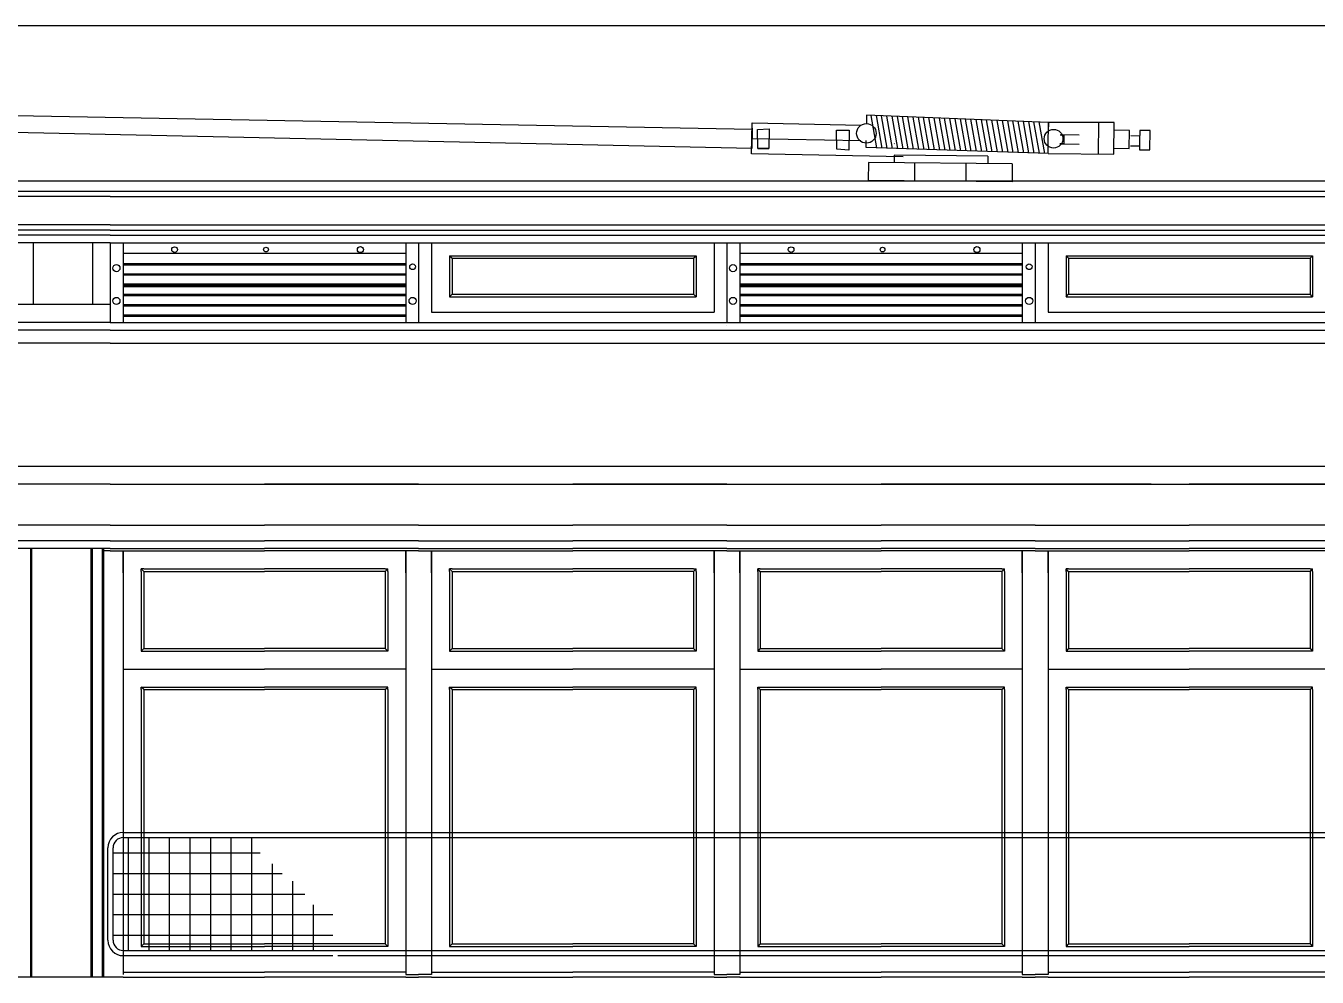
# Model space of a CAD drawing. Extents: x 0 to 750, y -2 to 474.
# Drawn here: x 100.5 to 226.2, y 381.4 to 474 of the extents above; entities that cross this region are included whole.
import ezdxf

# ---------------------------------------------------------------- set-up
doc = ezdxf.new("R2010")
doc.units = 0
doc.layers.get('0').update_dxf_attribs({"color": 1, "linetype": 'CONTINUOUS'})

# ---------------------------------------------------------------- blocks, each defined once
blk = doc.blocks.new('*X1')
at = {"color": 0}
for p, q in [((478.825356, 322.7844), (479.364139, 325.839989)), ((479.335965, 322.80082), (479.875395, 325.860084)), ((479.846573, 322.817241), (480.386652, 325.880178)), ((480.357182, 322.833661), (480.897908, 325.900273)), ((480.867791, 322.850082), (481.409165, 325.920368)), ((481.378399, 322.866502), (481.920421, 325.940463)), ((481.889008, 322.882923), (482.431678, 325.960558)), ((482.399617, 322.899343), (482.942935, 325.980653)), ((482.910225, 322.915764), (483.454191, 326.000748)), ((483.420834, 322.932185), (483.965448, 326.020842)), ((483.931443, 322.948605), (484.476704, 326.040937)), ((484.442051, 322.965026), (484.987961, 326.061032)), ((484.95266, 322.981446), (485.499217, 326.081127)), ((485.463269, 322.997867), (486.010474, 326.101222)), ((485.973878, 323.014287), (486.521731, 326.121317)), ((486.484486, 323.030708), (487.032987, 326.141412)), ((486.995095, 323.047128), (487.544244, 326.161506)), ((487.505704, 323.063549), (488.0555, 326.181601)), ((488.016312, 323.07997), (488.566757, 326.201696)), ((488.526921, 323.09639), (489.078014, 326.221791)), ((489.03753, 323.112811), (489.58927, 326.241886)), ((489.548138, 323.129231), (490.100527, 326.261981)), ((490.058747, 323.145652), (490.611783, 326.282076)), ((490.569356, 323.162072), (491.12304, 326.30217)), ((491.079964, 323.178493), (491.634296, 326.322265)), ((491.590573, 323.194913), (492.145553, 326.34236)), ((492.101182, 323.211334), (492.65681, 326.362455)), ((492.611791, 323.227755), (493.168066, 326.38255)), ((493.122399, 323.244175), (493.679323, 326.402645)), ((493.633008, 323.260596), (494.190579, 326.42274)), ((494.143617, 323.277016), (494.701836, 326.442834)), ((494.654225, 323.293437), (495.213092, 326.462929)), ((495.164834, 323.309857), (495.724349, 326.483024))]:
    blk.add_line(p, q, dxfattribs=at)

msp = doc.modelspace()

# ---------------------------------------------------------------- linework, layer by layer
for p, q in [((750, 474), (0, 474)), ((91.706345, 465.417467), (171.189734, 463.927739)), ((200.04415, 464.599478), (182.337208, 465.295446)), ((182.337208, 465.295446), (182.337208, 464.420446)), ((91.706345, 463.811663), (171.152804, 462.075758)), ((171.142168, 461.54235), (171.201978, 464.541753)), ((171.19201, 464.041853), (171.152136, 462.04225)), ((171.172073, 463.042051), (171.19201, 464.041853)), ((171.201978, 464.541753), (181.795205, 464.330516)), ((171.709119, 463.918004), (172.859702, 463.983466)), ((171.760484, 462.060455), (171.709119, 463.918004)), ((172.859702, 463.983466), (172.820934, 462.039309)), ((179.399139, 463.853065), (180.63633, 463.828394)), ((179.450504, 461.995516), (179.399139, 463.853065)), ((180.63633, 463.828394), (180.597562, 461.884237)), ((200.04415, 464.599478), (199.993458, 463.701696)), ((199.993458, 462.295446), (200.04415, 464.599478)), ((206.419213, 464.574859), (200.04415, 464.599478)), ((204.889351, 461.521147), (204.919284, 464.589491)), ((206.38928, 461.506515), (206.419213, 464.574859)), ((207.911825, 463.810262), (206.411896, 463.824894)), ((207.894754, 462.060345), (207.911825, 463.810262)), ((208.911778, 463.800507), (208.902023, 462.800554)), ((209.91173, 463.790752), (208.911778, 463.800507)), ((209.893439, 461.915841), (209.91173, 463.790752)), ((171.172073, 463.042051), (181.765714, 462.830806)), ((182.274708, 462.139196), (182.274708, 462.826696)), ((185.030649, 462.534522), (185.034323, 462.508565)), ((201.148733, 462.501173), (203.023644, 462.482883)), ((201.523715, 462.497515), (201.148733, 462.501173)), ((201.157269, 463.376132), (201.532251, 463.372474)), ((203.03218, 463.357841), (201.157269, 463.376132)), ((201.532251, 463.372474), (201.523715, 462.497515)), ((208.031942, 463.309066), (208.9069, 463.30053)), ((208.902023, 462.800554), (208.893487, 461.925596)), ((185.889236, 461.248282), (171.142168, 461.54235)), ((171.760484, 462.060455), (172.820934, 462.039309)), ((172.820934, 462.039309), (171.760484, 462.060455)), ((180.597562, 461.884237), (179.450504, 461.995516)), ((200.014583, 461.568703), (182.274708, 462.139196)), ((185.012307, 461.408533), (185.00499, 460.658568)), ((194.136872, 461.319518), (185.012307, 461.408533)), ((194.136872, 461.319518), (194.129556, 460.569554)), ((200.014583, 461.568703), (199.993458, 462.295446)), ((200.014583, 461.568703), (206.38928, 461.506515)), ((206.394825, 462.074977), (207.894754, 462.060345)), ((208.022187, 462.309114), (208.897145, 462.300578)), ((208.893487, 461.925596), (209.893439, 461.915841)), ((182.505109, 460.682956), (182.488038, 458.933039)), ((196.504443, 460.546386), (182.505109, 460.682956)), ((187.004895, 460.639058), (186.987824, 458.889142)), ((192.004657, 460.590283), (191.987586, 458.840367)), ((196.504443, 460.546386), (196.487372, 458.796469)), ((303.487705, 458.864754), (88.761422, 458.864754)), ((196.487372, 458.796469), (182.488038, 458.933039)), ((303.487705, 457.864754), (88.761422, 457.864754)), ((108.737705, 457.364754), (91.737705, 457.364754)), ((108.737705, 457.364754), (138.737705, 457.364754)), ((168.737705, 457.364754), (198.737705, 457.364754)), ((108.737705, 454.614754), (91.737705, 454.614754)), ((108.737705, 454.114754), (91.987705, 454.114754)), ((108.737705, 454.614754), (138.737705, 454.614754)), ((108.737705, 454.114754), (138.737705, 454.114754)), ((168.737705, 454.614754), (198.737705, 454.614754)), ((168.737705, 454.114754), (198.737705, 454.114754)), ((108.737705, 453.614754), (92.487705, 453.614754)), ((108.737705, 452.864754), (92.737705, 452.864754)), ((101.237705, 452.84286), (101.237705, 446.864754)), ((106.987705, 452.864754), (106.987705, 446.864754)), ((108.737705, 453.614754), (138.737705, 453.614754)), ((108.737705, 452.864754), (108.737705, 445.114754)), ((108.737705, 452.864754), (108.737705, 445.114754)), ((108.737705, 452.864754), (108.737705, 445.114754)), ((108.737705, 452.864754), (138.737705, 452.864754)), ((108.737705, 452.864754), (138.737705, 452.864754)), ((109.987705, 452.864754), (109.987705, 445.114754)), ((137.487705, 452.864754), (137.487705, 445.114754)), ((138.737705, 452.864754), (138.737705, 445.114754)), ((138.737705, 452.864754), (138.737705, 445.114754)), ((138.737705, 452.864754), (168.737705, 452.864754)), ((138.737705, 452.864754), (168.737705, 452.864754)), ((139.987705, 452.864754), (139.987705, 446.114754)), ((167.487705, 452.864754), (167.487705, 446.114754)), ((168.737705, 453.614754), (198.737705, 453.614754)), ((168.737705, 452.864754), (198.737705, 452.864754)), ((168.737705, 452.864754), (198.737705, 452.864754)), ((168.737705, 452.864754), (168.737705, 445.114754)), ((168.737705, 452.864754), (168.737705, 445.114754)), ((169.987705, 452.864754), (169.987705, 445.114754)), ((197.487705, 452.864754), (197.487705, 445.114754)), ((198.737705, 452.864754), (228.737705, 452.864754)), ((198.737705, 452.864754), (228.737705, 452.864754)), ((198.737705, 452.864754), (198.737705, 445.114754)), ((198.737705, 452.864754), (198.737705, 445.114754)), ((199.987705, 452.864754), (199.987705, 446.114754)), ((109.987705, 451.864754), (137.487705, 451.864754)), ((141.737705, 451.614754), (141.987705, 451.364754)), ((141.737705, 451.614754), (141.737705, 447.614754)), ((141.737705, 451.614754), (165.737705, 451.614754)), ((141.987705, 451.364754), (141.987705, 447.864754)), ((141.987705, 451.364754), (165.487705, 451.364754)), ((165.487705, 451.364754), (165.737705, 451.614754)), ((165.487705, 451.364754), (165.487705, 447.864754)), ((165.737705, 451.614754), (165.737705, 447.614754)), ((169.987705, 451.864754), (197.487705, 451.864754)), ((201.737705, 451.614754), (225.737705, 451.614754)), ((201.737705, 451.614754), (201.737705, 447.614754)), ((201.737705, 451.614754), (201.987705, 451.364754)), ((201.987705, 451.364754), (225.487705, 451.364754)), ((201.987705, 451.364754), (201.987705, 447.864754)), ((225.487705, 451.364754), (225.737705, 451.614754)), ((225.487705, 451.364754), (225.487705, 447.864754)), ((225.737705, 451.614754), (225.737705, 447.614754)), ((109.987705, 450.864754), (137.487705, 450.864754)), ((109.987705, 450.739754), (137.487705, 450.739754)), ((169.987705, 450.864754), (197.487705, 450.864754)), ((169.987705, 450.739754), (197.487705, 450.739754)), ((109.987705, 449.864754), (137.487705, 449.864754)), ((109.987705, 449.739754), (137.487705, 449.739754)), ((109.987705, 448.864754), (137.487705, 448.864754)), ((109.987705, 448.739754), (137.487705, 448.739754)), ((169.987705, 449.864754), (197.487705, 449.864754)), ((169.987705, 449.739754), (197.487705, 449.739754)), ((169.987705, 448.864754), (197.487705, 448.864754)), ((169.987705, 448.739754), (197.487705, 448.739754)), ((109.987705, 448.614754), (137.487705, 448.614754)), ((109.987705, 447.864754), (137.487705, 447.864754)), ((109.987705, 447.739754), (137.487705, 447.739754)), ((141.737705, 447.614754), (141.987705, 447.864754)), ((141.737705, 447.614754), (165.737705, 447.614754)), ((141.987705, 447.864754), (165.487705, 447.864754)), ((165.737705, 447.614754), (165.487705, 447.864754)), ((169.987705, 448.614754), (197.487705, 448.614754)), ((169.987705, 447.864754), (197.487705, 447.864754)), ((169.987705, 447.739754), (197.487705, 447.739754)), ((201.737705, 447.614754), (201.987705, 447.864754)), ((201.737705, 447.614754), (225.737705, 447.614754)), ((201.987705, 447.864754), (225.487705, 447.864754)), ((225.737705, 447.614754), (225.487705, 447.864754)), ((108.737705, 446.864754), (97.703331, 446.864754)), ((109.987705, 446.864754), (137.487705, 446.864754)), ((109.987705, 446.739754), (137.487705, 446.739754)), ((139.987705, 446.114754), (167.487705, 446.114754)), ((169.987705, 446.864754), (197.487705, 446.864754)), ((169.987705, 446.739754), (197.487705, 446.739754)), ((199.987705, 446.114754), (227.487705, 446.114754)), ((108.737705, 445.114754), (97.703331, 445.114754)), ((108.737705, 445.114754), (138.737705, 445.114754)), ((109.987705, 445.864754), (137.487705, 445.864754)), ((109.987705, 445.739754), (137.487705, 445.739754)), ((138.737705, 445.114754), (168.737705, 445.114754)), ((168.737705, 445.114754), (198.737705, 445.114754)), ((169.987705, 445.864754), (197.487705, 445.864754)), ((169.987705, 445.739754), (197.487705, 445.739754)), ((198.737705, 445.114754), (228.737705, 445.114754)), ((108.737705, 444.364754), (97.737705, 444.364754)), ((108.737705, 444.364754), (138.737705, 444.364754)), ((138.737705, 444.364754), (168.737705, 444.364754)), ((168.737705, 444.834327), (168.737705, 444.830622)), ((168.737705, 444.364754), (198.737705, 444.364754)), ((198.737705, 444.364754), (228.737705, 444.364754)), ((108.737705, 443.114754), (97.714387, 443.114754)), ((108.737705, 443.114754), (138.737705, 443.114754)), ((138.737705, 443.114754), (168.737705, 443.114754)), ((168.737705, 443.114754), (198.737705, 443.114754)), ((198.737705, 443.114754), (228.737705, 443.114754)), ((97.737705, 431.114754), (138.737705, 431.114754)), ((138.737705, 431.114754), (168.737705, 431.114754)), ((168.737705, 431.114754), (198.737705, 431.114754)), ((198.737705, 431.114754), (228.737705, 431.114754)), ((108.737705, 429.364754), (138.737705, 429.364754)), ((123.487705, 429.364754), (123.737705, 429.364754)), ((123.487705, 429.364754), (123.737705, 429.364754)), ((123.987705, 429.364754), (123.737705, 429.364754)), ((123.987705, 429.364754), (123.737705, 429.364754)), ((138.737705, 429.364754), (168.737705, 429.364754)), ((153.487705, 429.364754), (153.737705, 429.364754)), ((153.487705, 429.364754), (153.737705, 429.364754)), ((153.987705, 429.364754), (153.737705, 429.364754)), ((153.987705, 429.364754), (153.737705, 429.364754)), ((168.737705, 429.364754), (198.737705, 429.364754)), ((183.487705, 429.364754), (183.737705, 429.364754)), ((183.487705, 429.364754), (183.737705, 429.364754)), ((183.987705, 429.364754), (183.737705, 429.364754)), ((183.987705, 429.364754), (183.737705, 429.364754)), ((210.021796, 429.364754), (195.021796, 429.364754)), ((195.021796, 429.364754), (209.771796, 429.364754)), ((198.737705, 429.364754), (228.737705, 429.364754)), ((209.771796, 429.364754), (210.021796, 429.364754)), ((213.487705, 429.364754), (213.737705, 429.364754)), ((213.487705, 429.364754), (213.737705, 429.364754)), ((213.987705, 429.364754), (213.737705, 429.364754)), ((213.987705, 429.364754), (213.737705, 429.364754)), ((123.487705, 425.364754), (123.737705, 425.364754)), ((123.987705, 425.364754), (123.737705, 425.364754)), ((153.487705, 425.364754), (153.737705, 425.364754)), ((153.987705, 425.364754), (153.737705, 425.364754)), ((183.487705, 425.364754), (183.737705, 425.364754)), ((183.987705, 425.364754), (183.737705, 425.364754)), ((213.487705, 425.364754), (213.737705, 425.364754)), ((213.987705, 425.364754), (213.737705, 425.364754)), ((123.487705, 423.864754), (123.737705, 423.864754)), ((123.987705, 423.864754), (123.737705, 423.864754)), ((153.487705, 423.864754), (153.737705, 423.864754)), ((153.987705, 423.864754), (153.737705, 423.864754)), ((183.487705, 423.864754), (183.737705, 423.864754)), ((183.987705, 423.864754), (183.737705, 423.864754)), ((213.487705, 423.864754), (213.737705, 423.864754)), ((213.987705, 423.864754), (213.737705, 423.864754)), ((108.737705, 422.864754), (108.112705, 422.864754)), ((123.487705, 423.114754), (123.737705, 423.114754)), ((123.487705, 422.864754), (123.737705, 422.864754)), ((123.987705, 423.114754), (123.737705, 423.114754)), ((123.987705, 422.864754), (123.737705, 422.864754)), ((153.487705, 423.114754), (153.737705, 423.114754)), ((153.487705, 422.864754), (153.737705, 422.864754)), ((153.987705, 423.114754), (153.737705, 423.114754)), ((153.987705, 422.864754), (153.737705, 422.864754)), ((183.487705, 423.114754), (183.737705, 423.114754)), ((183.487705, 422.864754), (183.737705, 422.864754)), ((183.987705, 423.114754), (183.737705, 423.114754)), ((183.987705, 422.864754), (183.737705, 422.864754)), ((213.487705, 423.114754), (213.737705, 423.114754)), ((213.487705, 422.864754), (213.737705, 422.864754)), ((213.987705, 423.114754), (213.737705, 423.114754)), ((213.987705, 422.864754), (213.737705, 422.864754)), ((123.487705, 421.114754), (123.737705, 421.114754)), ((123.987705, 421.114754), (123.737705, 421.114754)), ((153.487705, 421.114754), (153.737705, 421.114754)), ((153.987705, 421.114754), (153.737705, 421.114754)), ((183.487705, 421.114754), (183.737705, 421.114754)), ((183.987705, 421.114754), (183.737705, 421.114754)), ((213.487705, 421.114754), (213.737705, 421.114754)), ((213.987705, 421.114754), (213.737705, 421.114754)), ((123.487705, 420.864754), (123.737705, 420.864754)), ((123.987705, 420.864754), (123.737705, 420.864754)), ((153.487705, 420.864754), (153.737705, 420.864754)), ((153.987705, 420.864754), (153.737705, 420.864754)), ((183.487705, 420.864754), (183.737705, 420.864754)), ((183.987705, 420.864754), (183.737705, 420.864754)), ((213.487705, 420.864754), (213.737705, 420.864754)), ((213.987705, 420.864754), (213.737705, 420.864754)), ((123.487705, 413.364754), (123.737705, 413.364754)), ((123.487705, 413.114754), (123.737705, 413.114754)), ((123.987705, 413.364754), (123.737705, 413.364754)), ((123.987705, 413.114754), (123.737705, 413.114754)), ((153.487705, 413.364754), (153.737705, 413.364754)), ((153.487705, 413.114754), (153.737705, 413.114754)), ((153.987705, 413.364754), (153.737705, 413.364754)), ((153.987705, 413.114754), (153.737705, 413.114754)), ((183.487705, 413.364754), (183.737705, 413.364754)), ((183.487705, 413.114754), (183.737705, 413.114754)), ((183.987705, 413.364754), (183.737705, 413.364754)), ((183.987705, 413.114754), (183.737705, 413.114754)), ((213.487705, 413.364754), (213.737705, 413.364754)), ((213.487705, 413.114754), (213.737705, 413.114754)), ((213.987705, 413.364754), (213.737705, 413.364754)), ((213.987705, 413.114754), (213.737705, 413.114754)), ((123.487705, 411.364754), (123.737705, 411.364754)), ((123.987705, 411.364754), (123.737705, 411.364754)), ((153.487705, 411.364754), (153.737705, 411.364754)), ((153.987705, 411.364754), (153.737705, 411.364754)), ((183.487705, 411.364754), (183.737705, 411.364754)), ((183.987705, 411.364754), (183.737705, 411.364754)), ((213.487705, 411.364754), (213.737705, 411.364754)), ((213.987705, 411.364754), (213.737705, 411.364754)), ((123.487705, 409.614754), (123.737705, 409.614754)), ((123.487705, 409.364754), (123.737705, 409.364754)), ((123.987705, 409.614754), (123.737705, 409.614754)), ((123.987705, 409.364754), (123.737705, 409.364754)), ((153.487705, 409.614754), (153.737705, 409.614754)), ((153.487705, 409.364754), (153.737705, 409.364754)), ((153.987705, 409.614754), (153.737705, 409.614754)), ((153.987705, 409.364754), (153.737705, 409.364754)), ((183.487705, 409.614754), (183.737705, 409.614754)), ((183.487705, 409.364754), (183.737705, 409.364754)), ((183.987705, 409.614754), (183.737705, 409.614754)), ((183.987705, 409.364754), (183.737705, 409.364754)), ((213.487705, 409.614754), (213.737705, 409.614754)), ((213.487705, 409.364754), (213.737705, 409.364754)), ((213.987705, 409.614754), (213.737705, 409.614754)), ((213.987705, 409.364754), (213.737705, 409.364754)), ((110.007408, 395.460951), (227.007408, 395.460951)), ((110.007408, 394.960951), (227.007408, 394.960951)), ((110.507408, 383.960951), (110.507408, 394.960951)), ((112.507408, 383.960951), (112.507408, 394.960951)), ((114.507408, 383.960951), (114.507408, 394.960951)), ((116.507408, 383.960951), (116.507408, 394.960951)), ((118.507408, 383.960951), (118.507408, 394.960951)), ((120.507408, 383.960951), (120.507408, 394.960951)), ((122.507408, 383.960951), (122.507408, 394.960951)), ((108.507408, 384.960951), (108.507408, 393.960951)), ((109.007408, 384.960951), (109.007408, 393.960951)), ((109.007408, 393.460951), (123.33214, 393.460951)), ((124.507408, 383.960951), (124.507408, 392.389206)), ((109.007408, 391.460951), (125.471609, 391.460951)), ((126.507408, 383.960951), (126.507408, 390.720407)), ((109.007408, 389.460951), (127.664564, 389.460951)), ((128.507408, 383.960951), (128.507408, 388.409762)), ((109.007408, 387.460951), (130.374557, 387.460951)), ((109.007408, 385.460951), (130.374557, 385.460951)), ((123.487705, 384.614754), (123.737705, 384.614754)), ((123.987705, 384.614754), (123.737705, 384.614754)), ((153.487705, 384.614754), (153.737705, 384.614754)), ((153.987705, 384.614754), (153.737705, 384.614754)), ((183.487705, 384.614754), (183.737705, 384.614754)), ((183.987705, 384.614754), (183.737705, 384.614754)), ((213.487705, 384.614754), (213.737705, 384.614754)), ((213.987705, 384.614754), (213.737705, 384.614754)), ((110.007408, 383.960951), (227.007408, 383.960951)), ((110.007408, 383.460951), (130.374557, 383.460951)), ((123.487705, 384.364754), (123.737705, 384.364754)), ((123.987705, 384.364754), (123.737705, 384.364754)), ((130.891595, 383.460951), (227.007408, 383.460951)), ((153.487705, 384.364754), (153.737705, 384.364754)), ((153.987705, 384.364754), (153.737705, 384.364754)), ((183.487705, 384.364754), (183.737705, 384.364754)), ((183.987705, 384.364754), (183.737705, 384.364754)), ((213.487705, 384.364754), (213.737705, 384.364754)), ((213.987705, 384.364754), (213.737705, 384.364754)), ((123.487705, 381.864754), (123.737705, 381.864754)), ((123.487705, 381.364754), (123.737705, 381.364754)), ((123.987705, 381.864754), (123.737705, 381.864754)), ((123.987705, 381.364754), (123.737705, 381.364754)), ((153.487705, 381.864754), (153.737705, 381.864754)), ((153.487705, 381.364754), (153.737705, 381.364754)), ((153.987705, 381.864754), (153.737705, 381.864754)), ((153.987705, 381.364754), (153.737705, 381.364754)), ((183.487705, 381.864754), (183.737705, 381.864754)), ((183.487705, 381.364754), (183.737705, 381.364754)), ((183.987705, 381.864754), (183.737705, 381.864754)), ((183.987705, 381.364754), (183.737705, 381.364754)), ((213.487705, 381.864754), (213.737705, 381.864754)), ((213.487705, 381.364754), (213.737705, 381.364754)), ((213.987705, 381.864754), (213.737705, 381.864754)), ((213.987705, 381.364754), (213.737705, 381.364754))]:
    msp.add_line(p, q)
at = {"color": 1}
for p, q in [((138.737705, 457.364754), (168.737705, 457.364754)), ((198.737705, 457.364754), (228.737705, 457.364754)), ((138.737705, 454.614754), (168.737705, 454.614754)), ((138.737705, 454.114754), (168.737705, 454.114754)), ((198.737705, 454.614754), (228.737705, 454.614754)), ((198.737705, 454.114754), (228.737705, 454.114754)), ((138.737705, 453.614754), (168.737705, 453.614754)), ((198.737705, 453.614754), (228.737705, 453.614754)), ((108.737705, 429.364754), (41.237705, 429.364754)), ((108.737705, 429.364754), (123.487705, 429.364754)), ((108.737705, 429.364754), (123.487705, 429.364754)), ((138.737705, 429.364754), (123.987705, 429.364754)), ((138.737705, 429.364754), (123.987705, 429.364754)), ((138.737705, 429.364754), (168.737705, 429.364754)), ((138.737705, 429.364754), (153.487705, 429.364754)), ((168.737705, 429.364754), (153.987705, 429.364754)), ((168.737705, 429.364754), (183.487705, 429.364754)), ((168.737705, 429.364754), (183.487705, 429.364754)), ((198.737705, 429.364754), (183.987705, 429.364754)), ((198.737705, 429.364754), (183.987705, 429.364754)), ((195.021796, 429.364754), (209.771796, 429.364754)), ((198.737705, 429.364754), (228.737705, 429.364754)), ((198.737705, 429.364754), (213.487705, 429.364754)), ((228.737705, 429.364754), (213.987705, 429.364754)), ((108.737705, 425.364754), (41.237705, 425.364754)), ((108.737705, 425.364754), (123.487705, 425.364754)), ((108.737705, 425.364754), (123.487705, 425.364754)), ((138.737705, 425.364754), (123.987705, 425.364754)), ((138.737705, 425.364754), (123.987705, 425.364754)), ((138.737705, 425.364754), (153.487705, 425.364754)), ((138.737705, 425.364754), (153.487705, 425.364754)), ((168.737705, 425.364754), (153.987705, 425.364754)), ((168.737705, 425.364754), (153.987705, 425.364754)), ((168.737705, 425.364754), (183.487705, 425.364754)), ((168.737705, 425.364754), (183.487705, 425.364754)), ((198.737705, 425.364754), (183.987705, 425.364754)), ((198.737705, 425.364754), (183.987705, 425.364754)), ((198.737705, 425.364754), (213.487705, 425.364754)), ((198.737705, 425.364754), (213.487705, 425.364754)), ((228.737705, 425.364754), (213.987705, 425.364754)), ((228.737705, 425.364754), (213.987705, 425.364754)), ((108.737705, 423.864754), (41.237705, 423.864754)), ((108.737705, 423.864754), (123.487705, 423.864754)), ((138.737705, 423.864754), (123.987705, 423.864754)), ((138.737705, 423.864754), (153.487705, 423.864754)), ((168.737705, 423.864754), (153.987705, 423.864754)), ((168.737705, 423.864754), (183.487705, 423.864754)), ((198.737705, 423.864754), (183.987705, 423.864754)), ((198.737705, 423.864754), (213.487705, 423.864754)), ((228.737705, 423.864754), (213.987705, 423.864754)), ((108.737705, 423.114754), (41.237705, 423.114754)), ((100.987705, 381.364754), (100.987705, 423.114754)), ((101.112705, 381.364754), (101.112705, 423.114754)), ((106.862705, 381.364754), (106.862705, 423.114754)), ((106.987705, 381.364754), (106.987705, 423.114754)), ((107.987705, 381.364754), (107.987705, 423.114754)), ((108.112705, 381.364754), (108.112705, 423.114754)), ((108.737705, 423.114754), (123.487705, 423.114754)), ((108.737705, 422.864754), (123.487705, 422.864754)), ((109.987705, 420.739754), (109.987705, 422.864754)), ((109.987705, 422.864754), (109.987705, 411.364754)), ((138.737705, 423.114754), (123.987705, 423.114754)), ((138.737705, 422.864754), (123.987705, 422.864754)), ((137.487705, 422.864754), (137.487705, 411.364754)), ((137.487705, 420.739754), (137.487705, 422.864754)), ((138.737705, 423.114754), (153.487705, 423.114754)), ((138.737705, 422.864754), (153.487705, 422.864754)), ((139.987705, 420.739754), (139.987705, 422.864754)), ((139.987705, 422.864754), (139.987705, 411.364754)), ((168.737705, 423.114754), (153.987705, 423.114754)), ((168.737705, 422.864754), (153.987705, 422.864754)), ((167.487705, 422.864754), (167.487705, 411.364754)), ((167.487705, 420.739754), (167.487705, 422.864754)), ((168.737705, 423.114754), (183.487705, 423.114754)), ((168.737705, 422.864754), (183.487705, 422.864754)), ((169.987705, 422.864754), (169.987705, 411.364754)), ((169.987705, 420.739754), (169.987705, 422.864754)), ((198.737705, 423.114754), (183.987705, 423.114754)), ((198.737705, 422.864754), (183.987705, 422.864754)), ((197.487705, 420.739754), (197.487705, 422.864754)), ((197.487705, 422.864754), (197.487705, 411.364754)), ((198.737705, 423.114754), (213.487705, 423.114754)), ((198.737705, 422.864754), (213.487705, 422.864754)), ((199.987705, 422.864754), (199.987705, 411.364754)), ((199.987705, 420.739754), (199.987705, 422.864754)), ((228.737705, 423.114754), (213.987705, 423.114754)), ((228.737705, 422.864754), (213.987705, 422.864754)), ((111.737705, 420.864754), (111.737705, 421.114754)), ((111.987705, 421.114754), (111.737705, 421.114754)), ((111.987705, 420.864754), (111.737705, 421.114754)), ((111.987705, 421.114754), (123.487705, 421.114754)), ((135.487705, 421.114754), (123.987705, 421.114754)), ((135.487705, 420.864754), (135.737705, 421.114754)), ((135.487705, 421.114754), (135.737705, 421.114754)), ((135.737705, 420.864754), (135.737705, 421.114754)), ((141.737705, 420.864754), (141.737705, 421.114754)), ((141.987705, 421.114754), (141.737705, 421.114754)), ((141.987705, 420.864754), (141.737705, 421.114754)), ((141.987705, 421.114754), (153.487705, 421.114754)), ((165.487705, 421.114754), (153.987705, 421.114754)), ((165.487705, 420.864754), (165.737705, 421.114754)), ((165.487705, 421.114754), (165.737705, 421.114754)), ((165.737705, 420.864754), (165.737705, 421.114754)), ((171.987705, 420.864754), (171.737705, 421.114754)), ((171.987705, 421.114754), (171.737705, 421.114754)), ((171.737705, 420.864754), (171.737705, 421.114754)), ((171.987705, 421.114754), (183.487705, 421.114754)), ((195.487705, 421.114754), (183.987705, 421.114754)), ((195.487705, 421.114754), (195.737705, 421.114754)), ((195.487705, 420.864754), (195.737705, 421.114754)), ((195.737705, 420.864754), (195.737705, 421.114754)), ((201.987705, 420.864754), (201.737705, 421.114754)), ((201.987705, 421.114754), (201.737705, 421.114754)), ((201.737705, 420.864754), (201.737705, 421.114754)), ((201.987705, 421.114754), (213.487705, 421.114754)), ((225.487705, 421.114754), (213.987705, 421.114754)), ((225.487705, 421.114754), (225.737705, 421.114754)), ((225.487705, 420.864754), (225.737705, 421.114754)), ((225.737705, 420.864754), (225.737705, 421.114754)), ((111.737705, 420.864754), (111.737705, 413.364754)), ((111.987705, 420.864754), (111.987705, 413.364754)), ((111.987705, 420.864754), (123.487705, 420.864754)), ((135.487705, 420.864754), (123.987705, 420.864754)), ((135.487705, 420.864754), (135.487705, 413.364754)), ((135.737705, 420.864754), (135.737705, 413.364754)), ((141.737705, 420.864754), (141.737705, 413.364754)), ((141.987705, 420.864754), (141.987705, 413.364754)), ((141.987705, 420.864754), (153.487705, 420.864754)), ((165.487705, 420.864754), (153.987705, 420.864754)), ((165.487705, 420.864754), (165.487705, 413.364754)), ((165.737705, 420.864754), (165.737705, 413.364754)), ((171.737705, 420.864754), (171.737705, 413.364754)), ((171.987705, 420.864754), (183.487705, 420.864754)), ((171.987705, 420.864754), (171.987705, 413.364754)), ((195.487705, 420.864754), (183.987705, 420.864754)), ((195.487705, 420.864754), (195.487705, 413.364754)), ((195.737705, 420.864754), (195.737705, 413.364754)), ((201.737705, 420.864754), (201.737705, 413.364754)), ((201.987705, 420.864754), (213.487705, 420.864754)), ((201.987705, 420.864754), (201.987705, 413.364754)), ((225.487705, 420.864754), (213.987705, 420.864754)), ((225.487705, 420.864754), (225.487705, 413.364754)), ((225.737705, 420.864754), (225.737705, 413.364754)), ((111.737705, 413.364754), (111.737705, 413.114754)), ((111.987705, 413.364754), (111.737705, 413.114754)), ((111.737705, 413.114754), (111.987705, 413.114754)), ((111.987705, 413.364754), (123.487705, 413.364754)), ((111.987705, 413.114754), (123.487705, 413.114754)), ((135.487705, 413.364754), (123.987705, 413.364754)), ((135.487705, 413.114754), (123.987705, 413.114754)), ((135.487705, 413.364754), (135.737705, 413.114754)), ((135.737705, 413.114754), (135.487705, 413.114754)), ((135.737705, 413.364754), (135.737705, 413.114754)), ((141.737705, 413.364754), (141.737705, 413.114754)), ((141.987705, 413.364754), (141.737705, 413.114754)), ((141.737705, 413.114754), (141.987705, 413.114754)), ((141.987705, 413.364754), (153.487705, 413.364754)), ((141.987705, 413.114754), (153.487705, 413.114754)), ((165.487705, 413.364754), (153.987705, 413.364754)), ((165.487705, 413.114754), (153.987705, 413.114754)), ((165.487705, 413.364754), (165.737705, 413.114754)), ((165.737705, 413.114754), (165.487705, 413.114754)), ((165.737705, 413.364754), (165.737705, 413.114754)), ((171.987705, 413.364754), (171.737705, 413.114754)), ((171.737705, 413.364754), (171.737705, 413.114754)), ((171.737705, 413.114754), (171.987705, 413.114754)), ((171.987705, 413.364754), (183.487705, 413.364754)), ((171.987705, 413.114754), (183.487705, 413.114754)), ((195.487705, 413.364754), (183.987705, 413.364754)), ((195.487705, 413.114754), (183.987705, 413.114754)), ((195.487705, 413.364754), (195.737705, 413.114754)), ((195.737705, 413.114754), (195.487705, 413.114754)), ((195.737705, 413.364754), (195.737705, 413.114754)), ((201.987705, 413.364754), (201.737705, 413.114754)), ((201.737705, 413.364754), (201.737705, 413.114754)), ((201.737705, 413.114754), (201.987705, 413.114754)), ((201.987705, 413.364754), (213.487705, 413.364754)), ((201.987705, 413.114754), (213.487705, 413.114754)), ((225.487705, 413.364754), (213.987705, 413.364754)), ((225.487705, 413.114754), (213.987705, 413.114754)), ((225.487705, 413.364754), (225.737705, 413.114754)), ((225.737705, 413.114754), (225.487705, 413.114754)), ((225.737705, 413.364754), (225.737705, 413.114754)), ((109.987705, 411.364754), (123.487705, 411.364754)), ((109.987705, 411.364754), (109.987705, 381.864754)), ((137.487705, 411.364754), (123.987705, 411.364754)), ((137.487705, 411.364754), (137.487705, 381.864754)), ((139.987705, 411.364754), (153.487705, 411.364754)), ((139.987705, 411.364754), (139.987705, 381.864754)), ((167.487705, 411.364754), (153.987705, 411.364754)), ((167.487705, 411.364754), (167.487705, 381.864754)), ((169.987705, 411.364754), (169.987705, 381.864754)), ((169.987705, 411.364754), (183.487705, 411.364754)), ((197.487705, 411.364754), (183.987705, 411.364754)), ((197.487705, 411.364754), (197.487705, 381.864754)), ((199.987705, 411.364754), (199.987705, 381.864754)), ((199.987705, 411.364754), (213.487705, 411.364754)), ((227.487705, 411.364754), (213.987705, 411.364754)), ((111.737705, 409.364754), (111.737705, 409.614754)), ((111.737705, 409.614754), (111.987705, 409.614754)), ((111.987705, 409.364754), (111.737705, 409.614754)), ((111.737705, 409.364754), (111.737705, 384.614754)), ((111.987705, 409.614754), (123.487705, 409.614754)), ((111.987705, 409.364754), (123.487705, 409.364754)), ((111.987705, 409.364754), (111.987705, 384.614754)), ((135.487705, 409.614754), (123.987705, 409.614754)), ((135.487705, 409.364754), (123.987705, 409.364754)), ((135.487705, 409.364754), (135.737705, 409.614754)), ((135.737705, 409.614754), (135.487705, 409.614754)), ((135.487705, 409.364754), (135.487705, 384.614754)), ((135.737705, 409.364754), (135.737705, 409.614754)), ((135.737705, 409.364754), (135.737705, 384.614754)), ((141.737705, 409.364754), (141.737705, 409.614754)), ((141.737705, 409.614754), (141.987705, 409.614754)), ((141.987705, 409.364754), (141.737705, 409.614754)), ((141.737705, 409.364754), (141.737705, 384.614754)), ((141.987705, 409.614754), (153.487705, 409.614754)), ((141.987705, 409.364754), (153.487705, 409.364754)), ((141.987705, 409.364754), (141.987705, 384.614754)), ((165.487705, 409.614754), (153.987705, 409.614754)), ((165.487705, 409.364754), (153.987705, 409.364754)), ((165.487705, 409.364754), (165.737705, 409.614754)), ((165.737705, 409.614754), (165.487705, 409.614754)), ((165.487705, 409.364754), (165.487705, 384.614754)), ((165.737705, 409.364754), (165.737705, 409.614754)), ((165.737705, 409.364754), (165.737705, 384.614754)), ((171.987705, 409.364754), (171.737705, 409.614754)), ((171.737705, 409.614754), (171.987705, 409.614754)), ((171.737705, 409.364754), (171.737705, 409.614754)), ((171.737705, 409.364754), (171.737705, 384.614754)), ((171.987705, 409.614754), (183.487705, 409.614754)), ((171.987705, 409.364754), (171.987705, 384.614754)), ((171.987705, 409.364754), (183.487705, 409.364754)), ((195.487705, 409.614754), (183.987705, 409.614754)), ((195.487705, 409.364754), (183.987705, 409.364754)), ((195.737705, 409.614754), (195.487705, 409.614754)), ((195.487705, 409.364754), (195.737705, 409.614754)), ((195.487705, 409.364754), (195.487705, 384.614754)), ((195.737705, 409.364754), (195.737705, 409.614754)), ((195.737705, 409.364754), (195.737705, 384.614754)), ((201.987705, 409.364754), (201.737705, 409.614754)), ((201.737705, 409.614754), (201.987705, 409.614754)), ((201.737705, 409.364754), (201.737705, 409.614754)), ((201.737705, 409.364754), (201.737705, 384.614754)), ((201.987705, 409.614754), (213.487705, 409.614754)), ((201.987705, 409.364754), (201.987705, 384.614754)), ((201.987705, 409.364754), (213.487705, 409.364754)), ((225.487705, 409.614754), (213.987705, 409.614754)), ((225.487705, 409.364754), (213.987705, 409.364754)), ((225.737705, 409.614754), (225.487705, 409.614754)), ((225.487705, 409.364754), (225.737705, 409.614754)), ((225.487705, 409.364754), (225.487705, 384.614754)), ((225.737705, 409.364754), (225.737705, 409.614754)), ((225.737705, 409.364754), (225.737705, 384.614754)), ((111.737705, 384.614754), (111.737705, 384.364754)), ((111.987705, 384.614754), (111.737705, 384.364754)), ((111.987705, 384.614754), (123.487705, 384.614754)), ((135.487705, 384.614754), (123.987705, 384.614754)), ((135.487705, 384.614754), (135.737705, 384.364754)), ((135.737705, 384.614754), (135.737705, 384.364754)), ((141.737705, 384.614754), (141.737705, 384.364754)), ((141.987705, 384.614754), (141.737705, 384.364754)), ((141.987705, 384.614754), (153.487705, 384.614754)), ((165.487705, 384.614754), (153.987705, 384.614754)), ((165.487705, 384.614754), (165.737705, 384.364754)), ((165.737705, 384.614754), (165.737705, 384.364754)), ((171.987705, 384.614754), (171.737705, 384.364754)), ((171.737705, 384.614754), (171.737705, 384.364754)), ((171.987705, 384.614754), (183.487705, 384.614754)), ((195.487705, 384.614754), (183.987705, 384.614754)), ((195.487705, 384.614754), (195.737705, 384.364754)), ((195.737705, 384.614754), (195.737705, 384.364754)), ((201.987705, 384.614754), (201.737705, 384.364754)), ((201.737705, 384.614754), (201.737705, 384.364754)), ((201.987705, 384.614754), (213.487705, 384.614754)), ((225.487705, 384.614754), (213.987705, 384.614754)), ((225.487705, 384.614754), (225.737705, 384.364754)), ((225.737705, 384.614754), (225.737705, 384.364754)), ((111.737705, 384.364754), (111.987705, 384.364754)), ((111.987705, 384.364754), (123.487705, 384.364754)), ((135.487705, 384.364754), (123.987705, 384.364754)), ((135.737705, 384.364754), (135.487705, 384.364754)), ((141.737705, 384.364754), (141.987705, 384.364754)), ((141.987705, 384.364754), (153.487705, 384.364754)), ((165.487705, 384.364754), (153.987705, 384.364754)), ((165.737705, 384.364754), (165.487705, 384.364754)), ((171.737705, 384.364754), (171.987705, 384.364754)), ((171.987705, 384.364754), (183.487705, 384.364754)), ((195.487705, 384.364754), (183.987705, 384.364754)), ((195.737705, 384.364754), (195.487705, 384.364754)), ((201.737705, 384.364754), (201.987705, 384.364754)), ((201.987705, 384.364754), (213.487705, 384.364754)), ((225.487705, 384.364754), (213.987705, 384.364754)), ((225.737705, 384.364754), (225.487705, 384.364754)), ((108.737705, 381.364754), (97.487705, 381.364754)), ((109.987705, 381.364754), (108.737705, 381.364754)), ((109.987705, 381.864754), (123.487705, 381.864754)), ((109.987705, 381.864754), (109.987705, 381.614754)), ((109.987705, 381.364754), (123.487705, 381.364754)), ((137.487705, 381.864754), (123.987705, 381.864754)), ((137.487705, 381.364754), (123.987705, 381.364754)), ((137.487705, 381.864754), (137.487705, 381.614754)), ((137.487705, 381.614754), (138.737705, 381.614754)), ((137.487705, 381.364754), (138.737705, 381.364754)), ((139.987705, 381.614754), (138.737705, 381.614754)), ((139.987705, 381.364754), (138.737705, 381.364754)), ((139.987705, 381.864754), (153.487705, 381.864754)), ((139.987705, 381.864754), (139.987705, 381.614754)), ((139.987705, 381.364754), (153.487705, 381.364754)), ((167.487705, 381.864754), (153.987705, 381.864754)), ((167.487705, 381.364754), (153.987705, 381.364754)), ((167.487705, 381.864754), (167.487705, 381.614754)), ((167.487705, 381.614754), (168.737705, 381.614754)), ((167.487705, 381.364754), (168.737705, 381.364754)), ((169.987705, 381.614754), (168.737705, 381.614754)), ((169.987705, 381.364754), (168.737705, 381.364754)), ((169.987705, 381.864754), (169.987705, 381.614754)), ((169.987705, 381.864754), (183.487705, 381.864754)), ((169.987705, 381.364754), (183.487705, 381.364754)), ((197.487705, 381.864754), (183.987705, 381.864754)), ((197.487705, 381.364754), (183.987705, 381.364754)), ((197.487705, 381.864754), (197.487705, 381.614754)), ((197.487705, 381.614754), (198.737705, 381.614754)), ((197.487705, 381.364754), (198.737705, 381.364754)), ((199.987705, 381.614754), (198.737705, 381.614754)), ((199.987705, 381.364754), (198.737705, 381.364754)), ((199.987705, 381.864754), (199.987705, 381.614754)), ((199.987705, 381.864754), (213.487705, 381.864754)), ((199.987705, 381.364754), (213.487705, 381.364754)), ((227.487705, 381.864754), (213.987705, 381.864754)), ((227.487705, 381.364754), (213.987705, 381.364754))]:
    msp.add_line(p, q, dxfattribs=at)
for centre, radius in [((182.310088, 463.529801), 0.951972), ((200.52864, 463.007247), 0.910014), ((114.98967, 452.207263), 0.277377), ((123.88549, 452.207263), 0.23106), ((133.070135, 452.207263), 0.288825), ((174.98967, 452.207263), 0.277377), ((183.88549, 452.207263), 0.23106), ((193.070135, 452.207263), 0.288825), ((109.328693, 450.404315), 0.34659), ((138.15346, 450.543003), 0.277377), ((169.328693, 450.404315), 0.34659), ((198.15346, 450.543003), 0.277377), ((109.328693, 447.214483), 0.34659), ((138.15346, 447.214483), 0.34659), ((169.328693, 447.214483), 0.34659), ((198.15346, 447.214483), 0.34659)]:
    msp.add_circle(centre, radius)
for centre, radius, start, end in [((110.007408, 393.960951), 1.5, 90, 180), ((110.007408, 393.960951), 1, 90, 180), ((110.007408, 384.960951), 1.5, 180, 270), ((110.007408, 384.960951), 1, 180, 270)]:
    msp.add_arc(centre, radius, start, end)

# ---------------------------------------------------------------- block references
at = {"xscale": -1}
msp.add_blockref('*X1', (678.493458, 138.795446), dxfattribs=at)

doc.saveas('drawing.dxf')
